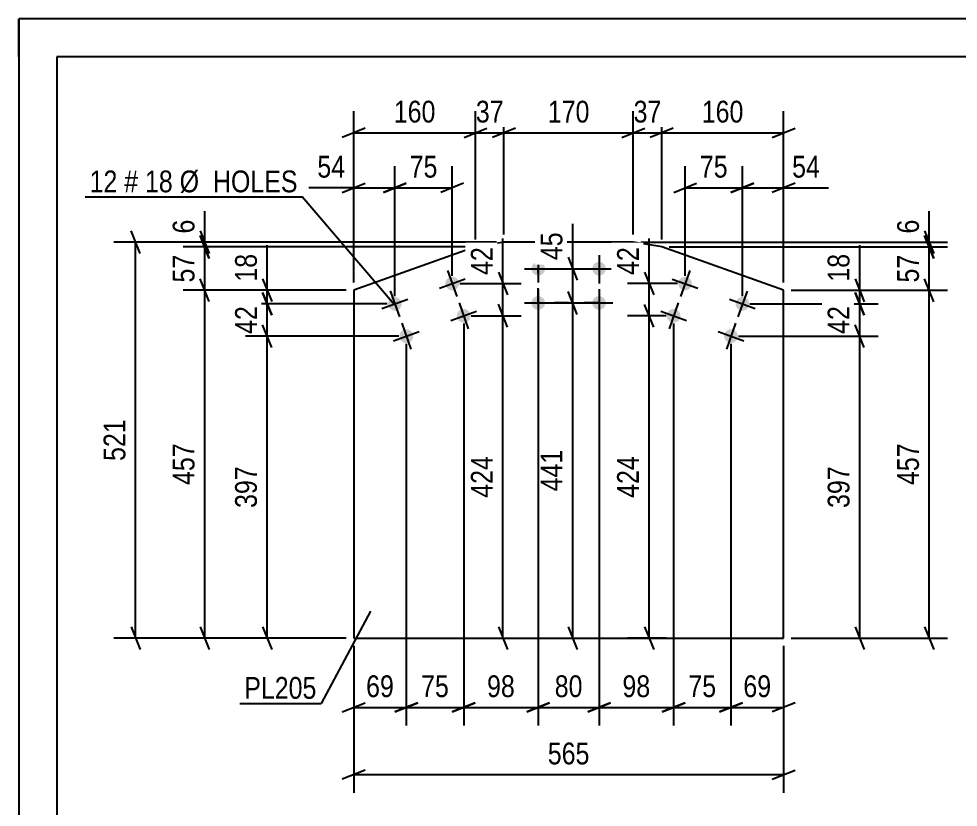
# Model space of a CAD drawing. Header units: millimetres. Extents: x 0 to 420, y 0 to 297.
# Drawn here: x 0 to 123.5, y 193.3 to 297 of the extents above; entities that cross this region are included whole.
import ezdxf

# ---------------------------------------------------------------- set-up
doc = ezdxf.new("R2010")
doc.units = ezdxf.units.MM
doc.linetypes.add('DXK_LINE_DOT2', pattern=[3.9198, 1.9599, -1.9599])
doc.styles.add('Arial Narrow', font='ARIALN.TTF', dxfattribs={"height": 0.2})

# ---------------------------------------------------------------- blocks, each defined once
blk = doc.blocks.new('Unknown-317404705-1115')
at = {"color": 5, "linetype": 'Continuous'}
for p, q in [((420, 297), (0, 297)), ((0, 297), (0, 0)), ((0, 292), (0, 297)), ((415, 292), (5, 292)), ((5, 292), (5, 5))]:
    blk.add_line(p, q, dxfattribs=at)
blk = doc.blocks.new('Part-317404705-9033 - 9032')
at = {"color": 2, "linetype": 'Continuous'}
for p, q in [((60.05, 267), (44.03, 261.32)), ((63.79, 267.64), (60.05, 267)), ((80.79, 267.64), (63.79, 267.64)), ((84.52, 267), (80.79, 267.64)), ((100.55, 261.31), (84.52, 267)), ((44.03, 261.32), (44.03, 215.58)), ((100.55, 215.58), (100.55, 261.31)), ((44.03, 215.58), (100.55, 215.58))]:
    blk.add_line(p, q, dxfattribs=at)
blk = doc.blocks.new('Bolt-317404705-9034 - 9032')
at = {"linetype": 'Continuous'}
for points in [[(88.44, 261.89, -1), (86.75, 262.49, -1)], [(95.98, 259.22, -1), (94.29, 259.82, -1)], [(86.94, 257.65, -1), (85.24, 258.25, -1)], [(94.48, 254.98, -1), (92.78, 255.58, -1)]]:
    blk.add_hatch(color=1, dxfattribs=at).paths.add_polyline_path(points)
at = {"color": 1, "linetype": 'Continuous'}
for p, q in [((88.2, 263.89), (86.99, 260.5)), ((85.9, 262.79), (89.29, 261.59)), ((95.74, 261.21), (94.53, 257.82)), ((86.69, 259.65), (85.49, 256.25)), ((93.44, 260.12), (96.83, 258.92)), ((84.39, 258.55), (87.79, 257.35)), ((94.23, 256.97), (93.03, 253.58)), ((91.93, 255.88), (95.33, 254.67))]:
    blk.add_line(p, q, dxfattribs=at)
blk = doc.blocks.new('Bolt-317404705-9035 - 9032')
at = {"linetype": 'Continuous'}
for points in [[(69.19, 264.14, -1), (67.39, 264.14, -1)], [(77.19, 264.14, -1), (75.39, 264.14, -1)], [(69.19, 259.64, -1), (67.39, 259.64, -1)], [(77.19, 259.64, -1), (75.39, 259.64, -1)]]:
    blk.add_hatch(color=1, dxfattribs=at).paths.add_polyline_path(points)
at = {"color": 1, "linetype": 'Continuous'}
for p, q in [((68.29, 265.94), (68.29, 262.34)), ((76.29, 265.94), (76.29, 262.34)), ((66.49, 264.14), (70.09, 264.14)), ((74.49, 264.14), (78.09, 264.14)), ((68.29, 261.44), (68.29, 257.84)), ((76.29, 261.44), (76.29, 257.84)), ((66.49, 259.64), (70.09, 259.64)), ((74.49, 259.64), (78.09, 259.64))]:
    blk.add_line(p, q, dxfattribs=at)
blk = doc.blocks.new('Bolt-317404705-9036 - 9032')
at = {"linetype": 'Continuous'}
for points in [[(57.83, 262.5, -1), (56.13, 261.9, -1)], [(50.29, 259.82, -1), (48.6, 259.22, -1)], [(59.34, 258.26, -1), (57.64, 257.65, -1)], [(51.8, 255.58, -1), (50.1, 254.98, -1)]]:
    blk.add_hatch(color=1, dxfattribs=at).paths.add_polyline_path(points)
at = {"color": 1, "linetype": 'Continuous'}
for p, q in [((56.38, 263.89), (57.58, 260.5)), ((55.29, 261.6), (58.68, 262.8)), ((48.84, 261.22), (50.05, 257.83)), ((47.75, 258.92), (51.14, 260.12)), ((57.89, 259.65), (59.09, 256.26)), ((56.79, 257.35), (60.18, 258.56)), ((50.35, 256.98), (51.55, 253.58)), ((49.25, 254.68), (52.64, 255.88))]:
    blk.add_line(p, q, dxfattribs=at)
blk = doc.blocks.new('Rectangle-317404705-11623 - 9032')
at = {"color": 1, "linetype": 'DXK_LINE_DOT2'}
blk.add_lwpolyline([(68.29, 264.14), (76.29, 264.14), (76.29, 259.64), (68.29, 259.64), (68.29, 264.14)], close=True, dxfattribs=at)
blk = doc.blocks.new('StraightDimension-317404705-11406 - 9032')
at = {"color": 7, "linetype": 'Continuous'}
for p, q in [((64.25, 256.46), (63.05, 259.46)), ((59.49, 257.96), (66.05, 257.96)), ((63.65, 215.58), (63.65, 257.96)), ((63.05, 217.08), (64.25, 214.08)), ((59.49, 215.58), (66.05, 215.58))]:
    blk.add_line(p, q, dxfattribs=at)
at = {"color": 0}
blk.add_wipeout([(62.9, 240.11), (58.7, 240.11), (58.7, 233.43), (62.9, 233.43)], dxfattribs=at)
at = {"color": 3, "style": 'Arial Narrow'}
blk.add_text('424', height=2.863, rotation=90.0002, dxfattribs=at).set_placement((62.3, 234.03))
blk = doc.blocks.new('StraightDimension-317404705-9382 - 9032')
at = {"color": 7, "linetype": 'Continuous'}
for p, q in [((23.85, 268.5), (25.05, 265.5)), ((59.05, 267), (21.6, 267)), ((24.45, 261.32), (24.45, 267)), ((25.05, 259.82), (23.85, 262.82)), ((43.03, 261.32), (21.6, 261.32))]:
    blk.add_line(p, q, dxfattribs=at)
at = {"color": 0}
blk.add_wipeout([(23.7, 266.59), (19.5, 266.59), (19.5, 261.73), (23.7, 261.73)], dxfattribs=at)
at = {"color": 3, "style": 'Arial Narrow'}
blk.add_text('57', height=2.863, rotation=90.0002, dxfattribs=at).set_placement((23.1, 262.33))
blk = doc.blocks.new('StraightDimension-317404705-11352 - 9032')
at = {"color": 7, "linetype": 'Continuous'}
for p, q in [((93.63, 254.28), (93.63, 204.07)), ((100.55, 214.58), (100.55, 204.07)), ((92.13, 205.87), (95.13, 207.07)), ((93.63, 206.47), (100.55, 206.47)), ((102.05, 207.07), (99.05, 205.87))]:
    blk.add_line(p, q, dxfattribs=at)
at = {"color": 0}
blk.add_wipeout([(99.52, 207.22), (99.52, 211.42), (94.66, 211.42), (94.66, 207.22)], dxfattribs=at)
at = {"color": 3, "style": 'Arial Narrow'}
blk.add_text('69', height=2.863, dxfattribs=at).set_placement((95.26, 207.82))
blk = doc.blocks.new('StraightDimension-317404705-9357 - 9032')
at = {"color": 7, "linetype": 'Continuous'}
for p, q in [((84.52, 268), (84.52, 284.86)), ((100.55, 262.31), (100.55, 284.86)), ((86.02, 282.61), (83.02, 281.41)), ((84.52, 282.01), (100.55, 282.01)), ((99.05, 281.41), (102.05, 282.61))]:
    blk.add_line(p, q, dxfattribs=at)
at = {"color": 0}
blk.add_wipeout([(95.88, 282.76), (95.88, 286.96), (89.19, 286.96), (89.19, 282.76)], dxfattribs=at)
at = {"color": 3, "style": 'Arial Narrow'}
blk.add_text('160', height=2.863, dxfattribs=at).set_placement((89.79, 283.36))
blk = doc.blocks.new('StraightDimension-317404705-11430 - 9032')
at = {"color": 7, "linetype": 'Continuous'}
for p, q in [((73.42, 258.14), (72.22, 261.14)), ((69.29, 259.64), (75.22, 259.64)), ((72.82, 215.58), (72.82, 259.64)), ((72.22, 217.08), (73.42, 214.08)), ((69.29, 215.58), (75.22, 215.58))]:
    blk.add_line(p, q, dxfattribs=at)
at = {"color": 0}
blk.add_wipeout([(72.07, 240.95), (67.87, 240.95), (67.87, 234.27), (72.07, 234.27)], dxfattribs=at)
at = {"color": 3, "style": 'Arial Narrow'}
blk.add_text('441', height=2.863, rotation=90.0002, dxfattribs=at).set_placement((71.47, 234.87))
blk = doc.blocks.new('StraightDimension-317404705-9358 - 9032')
at = {"color": 7, "linetype": 'Continuous'}
for p, q in [((80.79, 268.64), (80.79, 284.86)), ((84.52, 268), (84.52, 284.86)), ((79.29, 281.41), (82.29, 282.61)), ((80.79, 282.01), (84.52, 282.01)), ((86.02, 282.61), (83.02, 281.41))]:
    blk.add_line(p, q, dxfattribs=at)
at = {"color": 0}
blk.add_wipeout([(85.08, 282.76), (85.08, 286.96), (80.23, 286.96), (80.23, 282.76)], dxfattribs=at)
at = {"color": 3, "style": 'Arial Narrow'}
blk.add_text('37', height=2.863, dxfattribs=at).set_placement((80.83, 283.36))
blk = doc.blocks.new('StraightDimension-317404705-9359 - 9032')
at = {"color": 7, "linetype": 'Continuous'}
for p, q in [((63.79, 268.64), (63.79, 284.86)), ((80.79, 268.64), (80.79, 284.86)), ((65.29, 282.61), (62.29, 281.41)), ((63.79, 282.01), (80.79, 282.01)), ((79.29, 281.41), (82.29, 282.61))]:
    blk.add_line(p, q, dxfattribs=at)
at = {"color": 0}
blk.add_wipeout([(75.63, 282.76), (75.63, 286.96), (68.95, 286.96), (68.95, 282.76)], dxfattribs=at)
at = {"color": 3, "style": 'Arial Narrow'}
blk.add_text('170', height=2.863, dxfattribs=at).set_placement((69.55, 283.36))
blk = doc.blocks.new('StraightDimension-317404705-9360 - 9032')
at = {"color": 7, "linetype": 'Continuous'}
for p, q in [((60.05, 268), (60.05, 284.86)), ((63.79, 268.64), (63.79, 284.86)), ((58.55, 281.41), (61.55, 282.61)), ((60.05, 282.01), (63.79, 282.01)), ((65.29, 282.61), (62.29, 281.41))]:
    blk.add_line(p, q, dxfattribs=at)
at = {"color": 0}
blk.add_wipeout([(64.35, 282.76), (64.35, 286.96), (59.49, 286.96), (59.49, 282.76)], dxfattribs=at)
at = {"color": 3, "style": 'Arial Narrow'}
blk.add_text('37', height=2.863, dxfattribs=at).set_placement((60.09, 283.36))
blk = doc.blocks.new('StraightDimension-317404705-9361 - 9032')
at = {"color": 7, "linetype": 'Continuous'}
for p, q in [((44.03, 262.32), (44.03, 284.86)), ((60.05, 268), (60.05, 284.86)), ((45.53, 282.61), (42.53, 281.41)), ((44.03, 282.01), (60.05, 282.01)), ((58.55, 281.41), (61.55, 282.61))]:
    blk.add_line(p, q, dxfattribs=at)
at = {"color": 0}
blk.add_wipeout([(55.39, 282.76), (55.39, 286.96), (48.7, 286.96), (48.7, 282.76)], dxfattribs=at)
at = {"color": 3, "style": 'Arial Narrow'}
blk.add_text('160', height=2.863, dxfattribs=at).set_placement((49.3, 283.36))
blk = doc.blocks.new('StraightDimension-317404705-9369 - 9032')
at = {"color": 7, "linetype": 'Continuous'}
for p, q in [((44.03, 214.58), (44.03, 195.23)), ((100.55, 214.58), (100.55, 195.23)), ((45.53, 198.23), (42.53, 197.03)), ((44.03, 197.63), (100.55, 197.63)), ((99.05, 197.03), (102.05, 198.23))]:
    blk.add_line(p, q, dxfattribs=at)
at = {"color": 0}
blk.add_wipeout([(75.63, 198.38), (75.63, 202.58), (68.95, 202.58), (68.95, 198.38)], dxfattribs=at)
at = {"color": 3, "style": 'Arial Narrow'}
blk.add_text('565', height=2.863, dxfattribs=at).set_placement((69.55, 198.98))
blk = doc.blocks.new('StraightDimension-317404705-11160 - 9032')
at = {"color": 7, "linetype": 'Continuous'}
for p, q in [((49.44, 260.52), (49.44, 277.62)), ((56.98, 263.2), (56.98, 277.62)), ((47.94, 274.17), (50.94, 275.37)), ((49.44, 274.77), (56.98, 274.77)), ((58.48, 275.37), (55.48, 274.17))]:
    blk.add_line(p, q, dxfattribs=at)
at = {"color": 0}
blk.add_wipeout([(55.64, 275.52), (55.64, 279.72), (50.79, 279.72), (50.79, 275.52)], dxfattribs=at)
at = {"color": 3, "style": 'Arial Narrow'}
blk.add_text('75', height=2.863, dxfattribs=at).set_placement((51.39, 276.12))
blk = doc.blocks.new('StraightDimension-317404705-9373 - 9032')
at = {"color": 7, "linetype": 'Continuous'}
for p, q in [((119.69, 267.64), (119.69, 271.72)), ((119.69, 267.64), (119.69, 271.72)), ((119.09, 269.14), (120.29, 266.14)), ((120.29, 265.5), (119.09, 268.5)), ((81.79, 267.64), (122.09, 267.64)), ((85.52, 267), (122.09, 267)), ((119.69, 267), (119.69, 267.64))]:
    blk.add_line(p, q, dxfattribs=at)
at = {"color": 0}
blk.add_wipeout([(118.94, 271.2), (114.74, 271.2), (114.74, 268.17), (118.94, 268.17)], dxfattribs=at)
at = {"color": 3, "style": 'Arial Narrow'}
blk.add_text('6', height=2.86, rotation=90.0002, dxfattribs=at).set_placement((118.34, 268.77))
blk = doc.blocks.new('StraightDimension-317404705-9374 - 9032')
at = {"color": 7, "linetype": 'Continuous'}
for p, q in [((119.09, 268.5), (120.29, 265.5)), ((85.52, 267), (122.09, 267)), ((119.69, 261.31), (119.69, 267)), ((120.29, 259.81), (119.09, 262.81)), ((101.55, 261.31), (122.09, 261.31))]:
    blk.add_line(p, q, dxfattribs=at)
at = {"color": 0}
blk.add_wipeout([(118.94, 266.58), (114.74, 266.58), (114.74, 261.73), (118.94, 261.73)], dxfattribs=at)
at = {"color": 3, "style": 'Arial Narrow'}
blk.add_text('57', height=2.863, rotation=90.0002, dxfattribs=at).set_placement((118.34, 262.33))
blk = doc.blocks.new('StraightDimension-317404705-9375 - 9032')
at = {"color": 7, "linetype": 'Continuous'}
for p, q in [((120.29, 259.81), (119.09, 262.81)), ((101.55, 261.31), (122.09, 261.31)), ((119.69, 215.58), (119.69, 261.31)), ((119.09, 217.08), (120.29, 214.08)), ((101.55, 215.58), (122.09, 215.58))]:
    blk.add_line(p, q, dxfattribs=at)
at = {"color": 0}
blk.add_wipeout([(118.94, 241.79), (114.74, 241.79), (114.74, 235.1), (118.94, 235.1)], dxfattribs=at)
at = {"color": 3, "style": 'Arial Narrow'}
blk.add_text('457', height=2.863, rotation=90.0002, dxfattribs=at).set_placement((118.34, 235.7))
blk = doc.blocks.new('StraightDimension-317404705-11453 - 9032')
at = {"color": 7, "linetype": 'Continuous'}
for p, q in [((82.87, 262.19), (82.87, 268.1)), ((82.87, 262.19), (82.87, 268.1)), ((82.27, 263.69), (83.47, 260.69)), ((86.6, 262.19), (80.02, 262.19)), ((82.87, 257.95), (82.87, 262.19)), ((83.47, 256.45), (82.27, 259.45)), ((85.09, 257.95), (80.02, 257.95))]:
    blk.add_line(p, q, dxfattribs=at)
at = {"color": 0}
blk.add_wipeout([(82.12, 267.57), (77.92, 267.57), (77.92, 262.72), (82.12, 262.72)], dxfattribs=at)
at = {"color": 3, "style": 'Arial Narrow'}
blk.add_text('42', height=2.863, rotation=90.0002, dxfattribs=at).set_placement((81.52, 263.32))
blk = doc.blocks.new('StraightDimension-317404705-9381 - 9032')
at = {"color": 7, "linetype": 'Continuous'}
for p, q in [((24.45, 267.64), (24.45, 271.72)), ((24.45, 267.64), (24.45, 271.72)), ((23.85, 269.14), (25.05, 266.14)), ((25.05, 265.5), (23.85, 268.5)), ((62.79, 267.64), (21.6, 267.64)), ((59.05, 267), (21.6, 267)), ((24.45, 267), (24.45, 267.64))]:
    blk.add_line(p, q, dxfattribs=at)
at = {"color": 0}
blk.add_wipeout([(23.7, 271.2), (19.5, 271.2), (19.5, 268.17), (23.7, 268.17)], dxfattribs=at)
at = {"color": 3, "style": 'Arial Narrow'}
blk.add_text('6', height=2.86, rotation=90.0002, dxfattribs=at).set_placement((23.1, 268.77))
blk = doc.blocks.new('StraightDimension-317404705-11158 - 9032')
at = {"color": 7, "linetype": 'Continuous'}
for p, q in [((87.6, 263.19), (87.6, 277.62)), ((95.13, 260.52), (95.13, 277.62)), ((86.1, 274.17), (89.1, 275.37)), ((87.6, 274.77), (95.13, 274.77)), ((96.63, 275.37), (93.63, 274.17))]:
    blk.add_line(p, q, dxfattribs=at)
at = {"color": 0}
blk.add_wipeout([(93.79, 275.52), (93.79, 279.72), (88.94, 279.72), (88.94, 275.52)], dxfattribs=at)
at = {"color": 3, "style": 'Arial Narrow'}
blk.add_text('75', height=2.863, dxfattribs=at).set_placement((89.54, 276.12))
blk = doc.blocks.new('StraightDimension-317404705-9383 - 9032')
at = {"color": 7, "linetype": 'Continuous'}
for p, q in [((25.05, 259.82), (23.85, 262.82)), ((43.03, 261.32), (21.6, 261.32)), ((24.45, 215.58), (24.45, 261.32)), ((23.85, 217.08), (25.05, 214.08)), ((43.03, 215.58), (21.6, 215.58))]:
    blk.add_line(p, q, dxfattribs=at)
at = {"color": 0}
blk.add_wipeout([(23.7, 241.79), (19.5, 241.79), (19.5, 235.11), (23.7, 235.11)], dxfattribs=at)
at = {"color": 3, "style": 'Arial Narrow'}
blk.add_text('457', height=2.863, rotation=90.0002, dxfattribs=at).set_placement((23.1, 235.71))
blk = doc.blocks.new('StraightDimension-317404705-11429 - 9032')
at = {"color": 7, "linetype": 'Continuous'}
for p, q in [((72.82, 264.14), (72.82, 270.05)), ((72.82, 264.14), (72.82, 270.05)), ((72.22, 265.64), (73.42, 262.64)), ((69.29, 264.14), (75.22, 264.14)), ((72.82, 259.64), (72.82, 264.14)), ((73.42, 258.14), (72.22, 261.14)), ((69.29, 259.64), (75.22, 259.64))]:
    blk.add_line(p, q, dxfattribs=at)
at = {"color": 0}
blk.add_wipeout([(72.07, 269.52), (67.87, 269.52), (67.87, 264.67), (72.07, 264.67)], dxfattribs=at)
at = {"color": 3, "style": 'Arial Narrow'}
blk.add_text('45', height=2.863, rotation=90.0002, dxfattribs=at).set_placement((71.47, 265.27))
blk = doc.blocks.new('StraightDimension-317404705-9469 - 9032')
at = {"color": 7, "linetype": 'Continuous'}
for p, q in [((15.96, 266.14), (14.76, 269.14)), ((62.79, 267.64), (12.51, 267.64)), ((15.36, 215.58), (15.36, 267.64)), ((14.76, 217.08), (15.96, 214.08)), ((43.03, 215.58), (12.51, 215.58))]:
    blk.add_line(p, q, dxfattribs=at)
at = {"color": 0}
blk.add_wipeout([(14.61, 244.95), (10.41, 244.95), (10.41, 238.27), (14.61, 238.27)], dxfattribs=at)
at = {"color": 3, "style": 'Arial Narrow'}
blk.add_text('521', height=2.863, rotation=90.0002, dxfattribs=at).set_placement((14.01, 238.87))
blk = doc.blocks.new('StraightDimension-317404705-11454 - 9032')
at = {"color": 7, "linetype": 'Continuous'}
for p, q in [((83.47, 256.45), (82.27, 259.45)), ((85.09, 257.95), (80.02, 257.95)), ((82.87, 215.58), (82.87, 257.95)), ((82.27, 217.08), (83.47, 214.08)), ((85.09, 215.58), (80.02, 215.58))]:
    blk.add_line(p, q, dxfattribs=at)
at = {"color": 0}
blk.add_wipeout([(82.12, 240.11), (77.92, 240.11), (77.92, 233.42), (82.12, 233.42)], dxfattribs=at)
at = {"color": 3, "style": 'Arial Narrow'}
blk.add_text('424', height=2.863, rotation=90.0002, dxfattribs=at).set_placement((81.52, 234.02))
blk = doc.blocks.new('StraightDimension-317404705-11111 - 9032')
at = {"color": 7, "linetype": 'Continuous'}
for p, q in [((32.65, 261.32), (32.65, 267.22)), ((32.65, 261.32), (32.65, 267.22)), ((32.05, 262.82), (33.25, 259.82)), ((43.03, 261.32), (29.8, 261.32)), ((33.25, 258.02), (32.05, 261.02)), ((32.65, 259.52), (32.65, 261.32)), ((48.44, 259.52), (29.8, 259.52))]:
    blk.add_line(p, q, dxfattribs=at)
at = {"color": 0}
blk.add_wipeout([(31.9, 266.7), (27.7, 266.7), (27.7, 261.84), (31.9, 261.84)], dxfattribs=at)
at = {"color": 3, "style": 'Arial Narrow'}
blk.add_text('18', height=2.863, rotation=90.0002, dxfattribs=at).set_placement((31.3, 262.44))
blk = doc.blocks.new('StraightDimension-317404705-11112 - 9032')
at = {"color": 7, "linetype": 'Continuous'}
for p, q in [((32.05, 261.02), (33.25, 258.02)), ((48.44, 259.52), (29.8, 259.52)), ((32.65, 255.28), (32.65, 259.52)), ((33.25, 253.78), (32.05, 256.78)), ((49.95, 255.28), (29.8, 255.28))]:
    blk.add_line(p, q, dxfattribs=at)
at = {"color": 0}
blk.add_wipeout([(31.9, 259.83), (27.7, 259.83), (27.7, 254.97), (31.9, 254.97)], dxfattribs=at)
at = {"color": 3, "style": 'Arial Narrow'}
blk.add_text('42', height=2.863, rotation=90.0002, dxfattribs=at).set_placement((31.3, 255.57))
blk = doc.blocks.new('StraightDimension-317404705-11113 - 9032')
at = {"color": 7, "linetype": 'Continuous'}
for p, q in [((33.25, 253.78), (32.05, 256.78)), ((49.95, 255.28), (29.8, 255.28)), ((32.65, 215.58), (32.65, 255.28)), ((32.05, 217.08), (33.25, 214.08)), ((43.03, 215.58), (29.8, 215.58))]:
    blk.add_line(p, q, dxfattribs=at)
at = {"color": 0}
blk.add_wipeout([(31.9, 238.77), (27.7, 238.77), (27.7, 232.09), (31.9, 232.09)], dxfattribs=at)
at = {"color": 3, "style": 'Arial Narrow'}
blk.add_text('397', height=2.863, rotation=90.0002, dxfattribs=at).set_placement((31.3, 232.69))
blk = doc.blocks.new('StraightDimension-317404705-11134 - 9032')
at = {"color": 7, "linetype": 'Continuous'}
for p, q in [((110.56, 261.31), (110.56, 267.22)), ((110.56, 261.31), (110.56, 267.22)), ((109.96, 262.81), (111.16, 259.81)), ((101.55, 261.31), (112.96, 261.31)), ((111.16, 258.02), (109.96, 261.02)), ((110.56, 259.52), (110.56, 261.31)), ((96.13, 259.52), (112.96, 259.52))]:
    blk.add_line(p, q, dxfattribs=at)
at = {"color": 0}
blk.add_wipeout([(109.81, 266.69), (105.61, 266.69), (105.61, 261.84), (109.81, 261.84)], dxfattribs=at)
at = {"color": 3, "style": 'Arial Narrow'}
blk.add_text('18', height=2.863, rotation=90.0002, dxfattribs=at).set_placement((109.21, 262.44))
blk = doc.blocks.new('StraightDimension-317404705-11135 - 9032')
at = {"color": 7, "linetype": 'Continuous'}
for p, q in [((109.96, 261.02), (111.16, 258.02)), ((96.13, 259.52), (112.96, 259.52)), ((110.56, 255.28), (110.56, 259.52)), ((111.16, 253.78), (109.96, 256.78)), ((94.63, 255.28), (112.96, 255.28))]:
    blk.add_line(p, q, dxfattribs=at)
at = {"color": 0}
blk.add_wipeout([(109.81, 259.83), (105.61, 259.83), (105.61, 254.97), (109.81, 254.97)], dxfattribs=at)
at = {"color": 3, "style": 'Arial Narrow'}
blk.add_text('42', height=2.863, rotation=90.0002, dxfattribs=at).set_placement((109.21, 255.57))
blk = doc.blocks.new('StraightDimension-317404705-11136 - 9032')
at = {"color": 7, "linetype": 'Continuous'}
for p, q in [((111.16, 253.78), (109.96, 256.78)), ((94.63, 255.28), (112.96, 255.28)), ((110.56, 215.58), (110.56, 255.28)), ((109.96, 217.08), (111.16, 214.08)), ((101.55, 215.58), (112.96, 215.58))]:
    blk.add_line(p, q, dxfattribs=at)
at = {"color": 0}
blk.add_wipeout([(109.81, 238.77), (105.61, 238.77), (105.61, 232.09), (109.81, 232.09)], dxfattribs=at)
at = {"color": 3, "style": 'Arial Narrow'}
blk.add_text('397', height=2.863, rotation=90.0002, dxfattribs=at).set_placement((109.21, 232.69))
blk = doc.blocks.new('StraightDimension-317404705-11157 - 9032')
at = {"color": 7, "linetype": 'Continuous'}
for p, q in [((95.13, 260.52), (95.13, 277.62)), ((100.55, 262.31), (100.55, 277.62)), ((93.63, 274.17), (96.63, 275.37)), ((95.13, 274.77), (100.55, 274.77)), ((102.05, 275.37), (99.05, 274.17)), ((100.55, 274.77), (106.45, 274.77)), ((100.55, 274.77), (106.45, 274.77))]:
    blk.add_line(p, q, dxfattribs=at)
at = {"color": 0}
blk.add_wipeout([(105.93, 275.52), (105.93, 279.72), (101.07, 279.72), (101.07, 275.52)], dxfattribs=at)
at = {"color": 3, "style": 'Arial Narrow'}
blk.add_text('54', height=2.863, dxfattribs=at).set_placement((101.67, 276.12))
blk = doc.blocks.new('StraightDimension-317404705-11161 - 9032')
at = {"color": 7, "linetype": 'Continuous'}
for p, q in [((44.03, 262.32), (44.03, 277.62)), ((49.44, 260.52), (49.44, 277.62)), ((44.03, 274.77), (38.13, 274.77)), ((44.03, 274.77), (38.13, 274.77)), ((42.53, 274.17), (45.53, 275.37)), ((44.03, 274.77), (49.44, 274.77)), ((50.94, 275.37), (47.94, 274.17))]:
    blk.add_line(p, q, dxfattribs=at)
at = {"color": 0}
blk.add_wipeout([(43.51, 275.52), (43.51, 279.72), (38.65, 279.72), (38.65, 275.52)], dxfattribs=at)
at = {"color": 3, "style": 'Arial Narrow'}
blk.add_text('54', height=2.863, dxfattribs=at).set_placement((39.25, 276.12))
blk = doc.blocks.new('StraightDimension-317404705-11353 - 9032')
at = {"color": 7, "linetype": 'Continuous'}
for p, q in [((86.09, 256.95), (86.09, 204.07)), ((93.63, 254.28), (93.63, 204.07)), ((84.59, 205.87), (87.59, 207.07)), ((86.09, 206.47), (93.63, 206.47)), ((95.13, 207.07), (92.13, 205.87))]:
    blk.add_line(p, q, dxfattribs=at)
at = {"color": 0}
blk.add_wipeout([(92.29, 207.22), (92.29, 211.42), (87.43, 211.42), (87.43, 207.22)], dxfattribs=at)
at = {"color": 3, "style": 'Arial Narrow'}
blk.add_text('75', height=2.863, dxfattribs=at).set_placement((88.03, 207.82))
blk = doc.blocks.new('StraightDimension-317404705-11354 - 9032')
at = {"color": 7, "linetype": 'Continuous'}
for p, q in [((76.29, 258.64), (76.29, 204.07)), ((86.09, 256.95), (86.09, 204.07)), ((74.79, 205.87), (77.79, 207.07)), ((76.29, 206.47), (86.09, 206.47)), ((87.59, 207.07), (84.59, 205.87))]:
    blk.add_line(p, q, dxfattribs=at)
at = {"color": 0}
blk.add_wipeout([(83.62, 207.22), (83.62, 211.42), (78.76, 211.42), (78.76, 207.22)], dxfattribs=at)
at = {"color": 3, "style": 'Arial Narrow'}
blk.add_text('98', height=2.863, dxfattribs=at).set_placement((79.36, 207.82))
blk = doc.blocks.new('StraightDimension-317404705-11355 - 9032')
at = {"color": 7, "linetype": 'Continuous'}
for p, q in [((68.29, 258.64), (68.29, 204.07)), ((76.29, 258.64), (76.29, 204.07)), ((66.79, 205.87), (69.79, 207.07)), ((68.29, 206.47), (76.29, 206.47)), ((77.79, 207.07), (74.79, 205.87))]:
    blk.add_line(p, q, dxfattribs=at)
at = {"color": 0}
blk.add_wipeout([(74.72, 207.22), (74.72, 211.42), (69.86, 211.42), (69.86, 207.22)], dxfattribs=at)
at = {"color": 3, "style": 'Arial Narrow'}
blk.add_text('80', height=2.863, dxfattribs=at).set_placement((70.46, 207.82))
blk = doc.blocks.new('StraightDimension-317404705-11356 - 9032')
at = {"color": 7, "linetype": 'Continuous'}
for p, q in [((68.29, 258.64), (68.29, 204.07)), ((58.49, 256.96), (58.49, 204.07)), ((56.99, 205.87), (59.99, 207.07)), ((58.49, 206.47), (68.29, 206.47)), ((69.79, 207.07), (66.79, 205.87))]:
    blk.add_line(p, q, dxfattribs=at)
at = {"color": 0}
blk.add_wipeout([(65.82, 207.22), (65.82, 211.42), (60.96, 211.42), (60.96, 207.22)], dxfattribs=at)
at = {"color": 3, "style": 'Arial Narrow'}
blk.add_text('98', height=2.863, dxfattribs=at).set_placement((61.56, 207.82))
blk = doc.blocks.new('StraightDimension-317404705-11357 - 9032')
at = {"color": 7, "linetype": 'Continuous'}
for p, q in [((58.49, 256.96), (58.49, 204.07)), ((50.95, 254.28), (50.95, 204.07)), ((49.45, 205.87), (52.45, 207.07)), ((50.95, 206.47), (58.49, 206.47)), ((59.99, 207.07), (56.99, 205.87))]:
    blk.add_line(p, q, dxfattribs=at)
at = {"color": 0}
blk.add_wipeout([(57.15, 207.22), (57.15, 211.42), (52.29, 211.42), (52.29, 207.22)], dxfattribs=at)
at = {"color": 3, "style": 'Arial Narrow'}
blk.add_text('75', height=2.863, dxfattribs=at).set_placement((52.89, 207.82))
blk = doc.blocks.new('StraightDimension-317404705-11358 - 9032')
at = {"color": 7, "linetype": 'Continuous'}
for p, q in [((50.95, 254.28), (50.95, 204.07)), ((44.03, 214.58), (44.03, 204.07)), ((42.53, 205.87), (45.53, 207.07)), ((44.03, 206.47), (50.95, 206.47)), ((52.45, 207.07), (49.45, 205.87))]:
    blk.add_line(p, q, dxfattribs=at)
at = {"color": 0}
blk.add_wipeout([(49.92, 207.22), (49.92, 211.42), (45.06, 211.42), (45.06, 207.22)], dxfattribs=at)
at = {"color": 3, "style": 'Arial Narrow'}
blk.add_text('69', height=2.863, dxfattribs=at).set_placement((45.66, 207.82))
blk = doc.blocks.new('StraightDimension-317404705-11405 - 9032')
at = {"color": 7, "linetype": 'Continuous'}
for p, q in [((63.65, 262.2), (63.65, 268.1)), ((63.65, 262.2), (63.65, 268.1)), ((63.05, 263.7), (64.25, 260.7)), ((57.98, 262.2), (66.05, 262.2)), ((63.65, 257.96), (63.65, 262.2)), ((64.25, 256.46), (63.05, 259.46)), ((59.49, 257.96), (66.05, 257.96))]:
    blk.add_line(p, q, dxfattribs=at)
at = {"color": 0}
blk.add_wipeout([(62.9, 267.58), (58.7, 267.58), (58.7, 262.72), (62.9, 262.72)], dxfattribs=at)
at = {"color": 3, "style": 'Arial Narrow'}
blk.add_text('42', height=2.863, rotation=90.0002, dxfattribs=at).set_placement((62.3, 263.32))
blk = doc.blocks.new('Mark-317404705-9716 - 9032')
at = {"color": 0}
blk.add_wipeout([(39.15, 207.6), (39.15, 210.6), (29.64, 210.6), (29.64, 207.6)], dxfattribs=at)
blk.add_wipeout([(39.15, 207.6), (39.15, 210.6), (29.64, 210.6), (29.64, 207.6)], dxfattribs=at)
at = {"color": 30, "linetype": 'Continuous'}
for p in [(46.22, 219.12), (29.04, 207)]:
    blk.add_line(p, (39.75, 207), dxfattribs=at)
at = {"color": 3, "style": 'Arial Narrow'}
blk.add_text('PL205', height=2.863, dxfattribs=at).set_placement((29.64, 207.6))
blk = doc.blocks.new('MarkSet-317404705-11066 - 9032')
at = {"color": 0}
for points in [[(12.96, 274.19), (12.96, 277.19), (9.31, 277.19), (9.31, 274.19)], [(15.69, 274.19), (15.69, 277.19), (13.86, 277.19), (13.86, 274.19)], [(20.25, 274.19), (20.25, 277.19), (16.59, 277.19), (16.59, 274.19)], [(36.67, 274.19), (36.67, 277.19), (21.15, 277.19), (21.15, 274.19)]]:
    blk.add_wipeout(points, dxfattribs=at)
for points in [[(12.96, 274.19), (12.96, 277.19), (9.31, 277.19), (9.31, 274.19)], [(15.69, 274.19), (15.69, 277.19), (13.86, 277.19), (13.86, 274.19)], [(20.25, 274.19), (20.25, 277.19), (16.59, 277.19), (16.59, 274.19)], [(36.67, 274.19), (36.67, 277.19), (21.15, 277.19), (21.15, 274.19)]]:
    blk.add_wipeout(points, dxfattribs=at)
at = {"color": 7, "linetype": 'Continuous'}
for p in [(8.71, 273.59), (49.34, 259.42)]:
    blk.add_line(p, (37.27, 273.59), dxfattribs=at)
at = {"color": 3, "style": 'Arial Narrow'}
for s, height, p in [('12', 2.863, (9.31, 274.19)), ('#', 2.86, (13.86, 274.19)), ('18', 2.863, (16.59, 274.19)), ('Ø  HOLES', 2.863, (21.15, 274.19))]:
    blk.add_text(s, height=height, dxfattribs=at).set_placement(p)

msp = doc.modelspace()

# ---------------------------------------------------------------- block references
for name in ['Unknown-317404705-1115', 'Part-317404705-9033 - 9032', 'Bolt-317404705-9035 - 9032', 'Bolt-317404705-9036 - 9032', 'Rectangle-317404705-11623 - 9032', 'Bolt-317404705-9034 - 9032']:
    msp.add_blockref(name, (0, 0))

# ---------------------------------------------------------------- next in the draw order: block references
for name in ['StraightDimension-317404705-9357 - 9032', 'StraightDimension-317404705-11430 - 9032', 'StraightDimension-317404705-11406 - 9032', 'StraightDimension-317404705-11352 - 9032']:
    msp.add_blockref(name, (0, 0))

# ---------------------------------------------------------------- next in the draw order: block references
for name in ['StraightDimension-317404705-9358 - 9032', 'StraightDimension-317404705-9382 - 9032', 'StraightDimension-317404705-9369 - 9032']:
    msp.add_blockref(name, (0, 0))

# ---------------------------------------------------------------- next in the draw order: block references
msp.add_blockref('StraightDimension-317404705-9359 - 9032', (0, 0))

# ---------------------------------------------------------------- next in the draw order: block references
for name in ['StraightDimension-317404705-9360 - 9032', 'StraightDimension-317404705-9373 - 9032', 'StraightDimension-317404705-11429 - 9032']:
    msp.add_blockref(name, (0, 0))

# ---------------------------------------------------------------- next in the draw order: block references
for name in ['StraightDimension-317404705-9361 - 9032', 'StraightDimension-317404705-9374 - 9032']:
    msp.add_blockref(name, (0, 0))

# ---------------------------------------------------------------- next in the draw order: block references
for name in ['StraightDimension-317404705-11160 - 9032', 'StraightDimension-317404705-11453 - 9032', 'StraightDimension-317404705-9383 - 9032', 'StraightDimension-317404705-9375 - 9032']:
    msp.add_blockref(name, (0, 0))

# ---------------------------------------------------------------- next in the draw order: block references
for name in ['StraightDimension-317404705-11158 - 9032', 'StraightDimension-317404705-9381 - 9032', 'StraightDimension-317404705-11454 - 9032']:
    msp.add_blockref(name, (0, 0))

# ---------------------------------------------------------------- next in the draw order: block references
for name in ['StraightDimension-317404705-9469 - 9032', 'StraightDimension-317404705-11134 - 9032']:
    msp.add_blockref(name, (0, 0))

# ---------------------------------------------------------------- next in the draw order: block references
for name in ['StraightDimension-317404705-11111 - 9032', 'StraightDimension-317404705-11135 - 9032']:
    msp.add_blockref(name, (0, 0))

# ---------------------------------------------------------------- next in the draw order: block references
for name in ['StraightDimension-317404705-11157 - 9032', 'StraightDimension-317404705-11112 - 9032', 'StraightDimension-317404705-11136 - 9032']:
    msp.add_blockref(name, (0, 0))

# ---------------------------------------------------------------- next in the draw order: block references
for name in ['StraightDimension-317404705-11161 - 9032', 'StraightDimension-317404705-11353 - 9032', 'StraightDimension-317404705-11113 - 9032']:
    msp.add_blockref(name, (0, 0))

# ---------------------------------------------------------------- next in the draw order: block references
for name in ['MarkSet-317404705-11066 - 9032', 'StraightDimension-317404705-11354 - 9032']:
    msp.add_blockref(name, (0, 0))

# ---------------------------------------------------------------- next in the draw order: block references
msp.add_blockref('StraightDimension-317404705-11355 - 9032', (0, 0))

# ---------------------------------------------------------------- next in the draw order: block references
msp.add_blockref('StraightDimension-317404705-11356 - 9032', (0, 0))

# ---------------------------------------------------------------- next in the draw order: block references
msp.add_blockref('StraightDimension-317404705-11357 - 9032', (0, 0))

# ---------------------------------------------------------------- next in the draw order: block references
for name in ['StraightDimension-317404705-11405 - 9032', 'StraightDimension-317404705-11358 - 9032']:
    msp.add_blockref(name, (0, 0))

# ---------------------------------------------------------------- next in the draw order: block references
msp.add_blockref('Mark-317404705-9716 - 9032', (0, 0))

doc.saveas('drawing.dxf')
